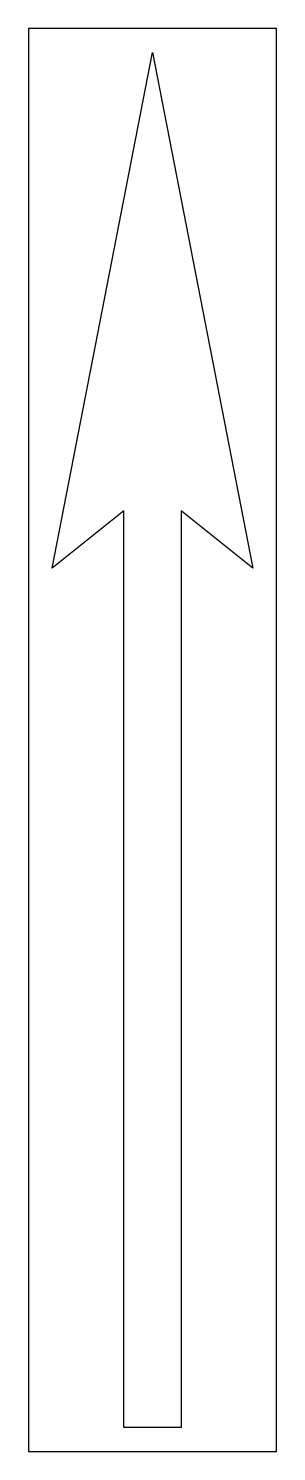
# Model space of a CAD drawing. Extents: x 0 to 52, y 0 to 298.
import ezdxf

# ---------------------------------------------------------------- set-up
doc = ezdxf.new("R2010")
doc.units = 0
doc.layers.add('CUT', color=7, linetype='Continuous')
doc.layers.add('OUTSIDE', color=1, linetype='Continuous')

msp = doc.modelspace()

# ---------------------------------------------------------------- linework, layer by layer
at = {"layer": 'CUT'}
msp.add_lwpolyline([(26, 293), (46.9998, 185.0027), (31.9969, 197.0072), (31.9969, 5), (20.0031, 5), (20.0031, 197.0072), (5.0002, 185.0027)], close=True, dxfattribs=at)
at = {"layer": 'OUTSIDE'}
msp.add_lwpolyline([(0, 0), (52, 0), (52, 298), (0, 298)], close=True, dxfattribs=at)

doc.saveas('drawing.dxf')
